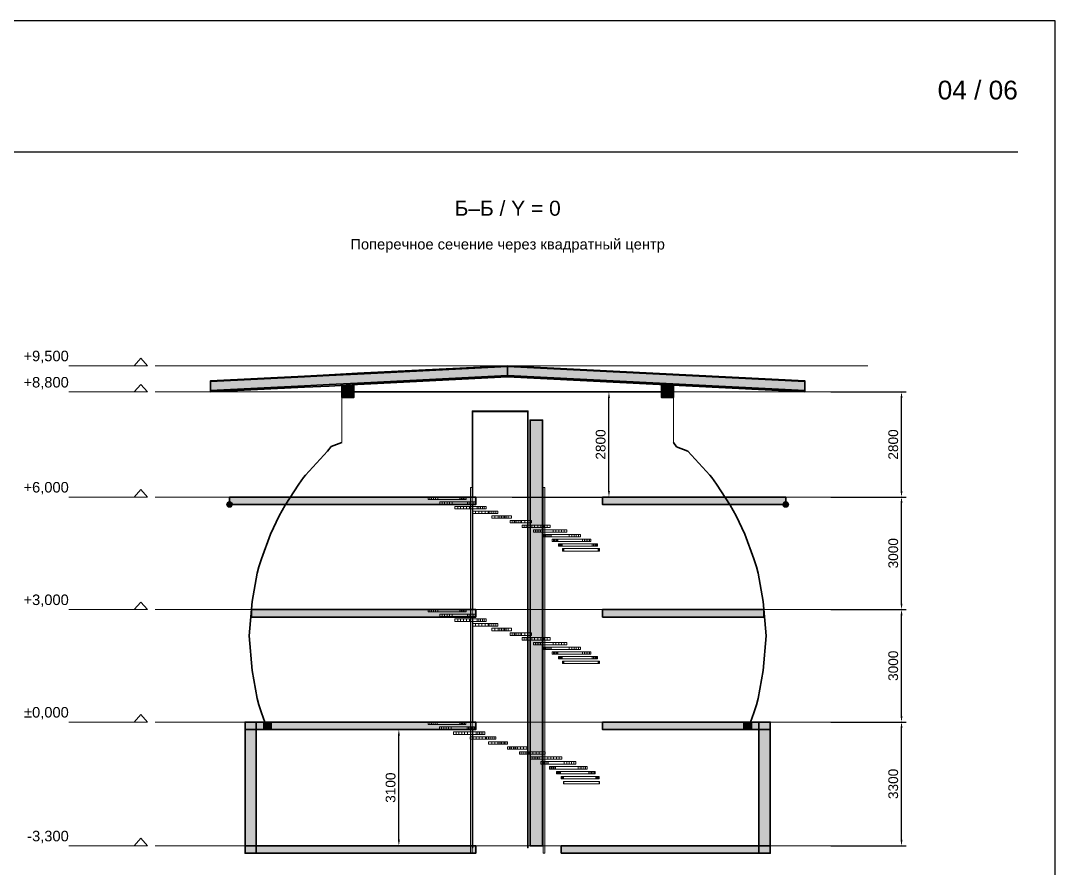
# Paper-space layout '04 Разрезы А–А и Б–Б' of a CAD drawing. Header units: millimetres. Extents: x 10 to 584, y 10 to 410.
# Drawn here: x 308.2 to 584, y 184 to 410 of the extents above; entities that cross this region are included whole.
import ezdxf
from ezdxf.enums import TextEntityAlignment as Align

# ---------------------------------------------------------------- set-up
doc = ezdxf.new("R2010")
doc.units = ezdxf.units.MM
for name, color, linetype, lineweight, true_color in [('P_BEYOND', 7, 'Continuous', 9, 0x9ea9a3), ('P_CUT', 7, 'Continuous', 35, 0x203e3b), ('P_DIM', 7, 'Continuous', 13, 0x203e3b), ('P_FILL', 7, 'Continuous', 0, 0xe8e9e2), ('P_FRAME', 7, 'Continuous', 25, 0x203e3b), ('P_GLASS', 7, 'Continuous', 13, 0x65969d), ('P_OUTLINE', 7, 'Continuous', 18, 0x203e3b), ('P_TEXT', 7, 'Continuous', 18, 0x203e3b)]:
    doc.layers.add(name, color=color, linetype=linetype, lineweight=lineweight, true_color=true_color)
doc.styles.add('DOME', font='Arial.ttf')
doc.dimstyles.new('DOME_DIM', dxfattribs={"dimtxt": 2.6, "dimasz": 1.6, "dimexe": 1.2, "dimexo": 1.2, "dimgap": 0.9, "dimtad": 1, "dimdec": 0, "dimtxsty": 'DOME', "dimcen": 2.5, "dimazin": 3, "dimtfac": 1, "dimtmove": 0, "dimatfit": 3, "dimarcsym": 0})

psp = doc.layouts.new('04 Разрезы А–А и Б–Б')

# ---------------------------------------------------------------- hatches: boundary and pattern name
at = {"layer": 'P_FILL', "true_color": 0xc6b590}
for points in [[(383.8387, 315.264), (390.4114, 315.596), (397.9609, 315.9774), (401.536, 316.158), (438, 318), (517.1818, 314), (517.1818, 313.9133), (517.1818, 313.8), (438, 317.8), (401.536, 315.958), (397.9609, 315.7774), (390.4114, 315.396), (383.8387, 315.064), (358.8182, 313.8), (358.8182, 313.8867), (358.8182, 314)], [(383.8387, 312.664), (390.4114, 312.996), (397.9609, 313.3774), (401.536, 313.558), (438, 315.4), (517.1818, 311.4), (517.1818, 311.2265), (517.1818, 311), (438, 315), (401.536, 313.158), (397.9609, 312.9774), (390.4114, 312.596), (383.8387, 312.264), (358.8182, 311), (358.8182, 311.1735), (358.8182, 311.4)]]:
    psp.add_hatch(color=253, dxfattribs=at).paths.add_polyline_path(points)
at = {"layer": 'P_FILL', "true_color": 0xefe6ca}
psp.add_hatch(color=254, dxfattribs=at).paths.add_polyline_path([(358.8182, 313.8), (383.8387, 315.064), (390.4114, 315.396), (397.9609, 315.7774), (401.536, 315.958), (438, 317.8), (517.1818, 313.8), (517.1818, 312.7593), (517.1818, 311.4), (438, 315.4), (401.536, 313.558), (397.9609, 313.3774), (390.4114, 312.996), (383.8387, 312.664), (358.8182, 311.4), (358.8182, 312.4407)])
at = {"layer": 'P_FILL', "true_color": 0xe4dfcf}
for points in [[(393.8133, 309.9146), (393.8133, 311), (393.8133, 311.8209), (393.8133, 312.7678), (395.282, 312.842), (396.9677, 312.9272), (396.9677, 312.0372), (396.9677, 311), (396.9677, 310.5615), (396.9677, 309.5), (394.6993, 309.5), (393.8133, 309.5)], [(479.0323, 311), (479.0323, 311.89), (479.0323, 312.9272), (480.3855, 312.8588), (482.1867, 312.7678), (482.1867, 311.9469), (482.1867, 311), (482.1867, 310.5854), (482.1867, 309.5), (479.94, 309.5), (479.0323, 309.5), (479.0323, 309.9385)]]:
    psp.add_hatch(color=254, dxfattribs=at).paths.add_polyline_path(points)
at = {"layer": 'P_FILL', "true_color": 0xb6a17c}
for points in [[(444, 190), (444, 232.5625), (444, 303.5), (446.0625, 303.5), (447.3, 303.5), (447.3, 260.9375), (447.3, 190), (446.0625, 190)], [(363.2369, 281.1664), (363.5039, 281.6062), (363.707, 281.6062), (364.2399, 281.6062), (364.3422, 281.4378), (364.6079, 281), (364.5055, 280.8313), (364.2399, 280.3938), (364.0361, 280.3938), (363.5039, 280.3938), (363.4027, 280.5605), (363.1359, 281)], [(511.7601, 280.3938), (511.6578, 280.5622), (511.3921, 281), (511.4945, 281.1687), (511.7601, 281.6062), (511.9639, 281.6062), (512.4961, 281.6062), (512.5973, 281.4395), (512.8641, 281), (512.7631, 280.8336), (512.4961, 280.3938), (512.293, 280.3938)]]:
    psp.add_hatch(color=33, dxfattribs=at).paths.add_polyline_path(points)
at = {"layer": 'P_FILL', "true_color": 0xd1d3c7}
for points in [[(363.8719, 281), (363.8719, 283), (380.0754, 283), (412.7, 283), (421.5, 283), (423.7, 283), (424.8, 283), (425.5, 283), (429.5, 283), (429.5, 282), (429.5, 281), (425.5, 281), (424.8, 281), (423.7, 281), (421.5, 281), (412.7, 281), (380.0754, 281)], [(495.9246, 283), (512.1281, 283), (512.1281, 281), (495.9246, 281), (463.3, 281), (463.3, 283)], [(412.7, 253), (421.5, 253), (423.7, 253), (424.8, 253), (425.5, 253), (429.5, 253), (429.5, 252), (429.5, 251), (425.5, 251), (424.8, 251), (423.7, 251), (421.5, 251), (412.7, 251), (369.6732, 251), (369.6732, 253)], [(463.3, 251), (463.3, 253), (506.3268, 253), (506.3268, 251)], [(421.5, 223), (423.7, 223), (424.8, 223), (425.5, 223), (429.5, 223), (429.5, 222), (429.5, 221), (425.5, 221), (424.8, 221), (423.7, 221), (421.5, 221), (412.7, 221), (368, 221), (368, 223), (412.7, 223)], [(508, 221), (463.3, 221), (463.3, 223), (508, 223)], [(421.5, 190), (423.7, 190), (424.8, 190), (425.5, 190), (429.5, 190), (429.5, 189), (429.5, 188), (425.5, 188), (424.8, 188), (423.7, 188), (421.5, 188), (412.7, 188), (368, 188), (368, 190), (412.7, 190)], [(452.3, 188), (452.3, 190), (508, 190), (508, 188)]]:
    psp.add_hatch(color=254, dxfattribs=at).paths.add_polyline_path(points)
at = {"layer": 'P_FILL', "true_color": 0xd5d7ce}
for points in [[(368, 223), (369.5, 223), (371, 223), (371, 205.5), (371, 188), (369.5, 188), (368, 188), (368, 205.5)], [(375, 223), (375, 221), (373, 221), (373, 223)], [(503, 223), (503, 221), (501, 221), (501, 223)], [(505, 223), (506.5, 223), (508, 223), (508, 205.5), (508, 188), (506.5, 188), (505, 188), (505, 205.5)]]:
    psp.add_hatch(color=254, dxfattribs=at).paths.add_polyline_path(points)

# ---------------------------------------------------------------- linework, layer by layer
at = {"layer": 'P_BEYOND'}
for p, q in [((344, 318), (534, 318)), ((344, 311), (534, 311)), ((344, 283), (534, 283)), ((344, 253), (534, 253)), ((344, 223), (534, 223)), ((344, 190), (534, 190))]:
    psp.add_line(p, q, dxfattribs=at)
for points in [[(428.0575, 188), (428.0575, 285.5), (428.3, 285.5), (428.5425, 285.5), (428.5425, 188), (428.3, 188), (428.0575, 188)], [(447.4575, 188), (447.4575, 285.5), (447.7, 285.5), (447.9425, 285.5), (447.9425, 188), (447.7, 188), (447.4575, 188)], [(425.0096, 283), (425.2909, 283), (425.2909, 282.35), (425.0096, 282.35), (417.2417, 282.35), (416.7824, 282.35), (416.7824, 283), (417.2417, 283), (425.0096, 283)], [(425.2909, 283), (425.5889, 283), (425.5889, 282.35), (425.2909, 282.35), (417.7285, 282.35), (417.2417, 282.35), (417.2417, 283), (417.7285, 283), (425.2909, 283)], [(425.5889, 283), (425.9033, 283), (425.9033, 282.35), (425.5889, 282.35), (418.2421, 282.35), (417.7285, 282.35), (417.7285, 283), (418.2421, 283), (425.5889, 283)], [(425.9033, 283), (426.2338, 283), (426.2338, 282.35), (425.9033, 282.35), (418.7818, 282.35), (418.2421, 282.35), (418.2421, 283), (418.7818, 283), (425.9033, 283)], [(426.2338, 283), (426.5798, 283), (426.5798, 282.35), (426.2338, 282.35), (419.3469, 282.35), (418.7818, 282.35), (418.7818, 283), (419.3469, 283), (426.2338, 283)], [(426.5798, 283), (426.9408, 283), (426.9408, 282.35), (426.5798, 282.35), (419.9367, 282.35), (419.3469, 282.35), (419.3469, 283), (419.9367, 283), (426.5798, 283)], [(426.9408, 281.75), (427.3165, 281.75), (427.3165, 281.1), (426.9408, 281.1), (420.5504, 281.1), (419.9367, 281.1), (419.9367, 281.75), (420.5504, 281.75), (426.9408, 281.75)], [(427.3165, 281.75), (427.7064, 281.75), (427.7064, 281.1), (427.3165, 281.1), (421.1871, 281.1), (420.5504, 281.1), (420.5504, 281.75), (421.1871, 281.75), (427.3165, 281.75)], [(427.7064, 281.75), (428.1098, 281.75), (428.1098, 281.1), (427.7064, 281.1), (421.846, 281.1), (421.1871, 281.1), (421.1871, 281.75), (421.846, 281.75), (427.7064, 281.75)], [(428.1098, 281.75), (428.5263, 281.75), (428.5263, 281.1), (428.1098, 281.1), (422.5263, 281.1), (421.846, 281.1), (421.846, 281.75), (422.5263, 281.75), (428.1098, 281.75)], [(428.5263, 281.75), (428.9554, 281.75), (428.9554, 281.1), (428.5263, 281.1), (423.2271, 281.1), (422.5263, 281.1), (422.5263, 281.75), (423.2271, 281.75), (428.5263, 281.75)], [(428.9554, 281.75), (429.3964, 281.75), (429.3964, 281.1), (428.9554, 281.1), (423.9474, 281.1), (423.2271, 281.1), (423.2271, 281.75), (423.9474, 281.75), (428.9554, 281.75)], [(429.3964, 280.5), (429.8487, 280.5), (429.8487, 279.85), (429.3964, 279.85), (424.6862, 279.85), (423.9474, 279.85), (423.9474, 280.5), (424.6862, 280.5), (429.3964, 280.5)], [(429.8487, 280.5), (430.3119, 280.5), (430.3119, 279.85), (429.8487, 279.85), (425.4427, 279.85), (424.6862, 279.85), (424.6862, 280.5), (425.4427, 280.5), (429.8487, 280.5)], [(430.3119, 280.5), (430.7852, 280.5), (430.7852, 279.85), (430.3119, 279.85), (426.2158, 279.85), (425.4427, 279.85), (425.4427, 280.5), (426.2158, 280.5), (430.3119, 280.5)], [(430.7852, 280.5), (431.268, 280.5), (431.268, 279.85), (430.7852, 279.85), (427.0044, 279.85), (426.2158, 279.85), (426.2158, 280.5), (427.0044, 280.5), (430.7852, 280.5)], [(431.268, 280.5), (431.7598, 280.5), (431.7598, 279.85), (431.268, 279.85), (427.8076, 279.85), (427.0044, 279.85), (427.0044, 280.5), (427.8076, 280.5), (431.268, 280.5)], [(431.7598, 280.5), (432.2597, 280.5), (432.2597, 279.85), (431.7598, 279.85), (428.6243, 279.85), (427.8076, 279.85), (427.8076, 280.5), (428.6243, 280.5), (431.7598, 280.5)], [(432.2597, 279.25), (432.7673, 279.25), (432.7673, 278.6), (432.2597, 278.6), (429.4533, 278.6), (428.6243, 278.6), (428.6243, 279.25), (429.4533, 279.25), (432.2597, 279.25)], [(432.7673, 279.25), (433.2818, 279.25), (433.2818, 278.6), (432.7673, 278.6), (430.2937, 278.6), (429.4533, 278.6), (429.4533, 279.25), (430.2937, 279.25), (432.7673, 279.25)], [(433.2818, 279.25), (433.8026, 279.25), (433.8026, 278.6), (433.2818, 278.6), (431.1442, 278.6), (430.2937, 278.6), (430.2937, 279.25), (431.1442, 279.25), (433.2818, 279.25)], [(433.8026, 279.25), (434.3288, 279.25), (434.3288, 278.6), (433.8026, 278.6), (432.0038, 278.6), (431.1442, 278.6), (431.1442, 279.25), (432.0038, 279.25), (433.8026, 279.25)], [(434.3288, 279.25), (434.86, 279.25), (434.86, 278.6), (434.3288, 278.6), (432.8713, 278.6), (432.0038, 278.6), (432.0038, 279.25), (432.8713, 279.25), (434.3288, 279.25)], [(434.86, 279.25), (435.3953, 279.25), (435.3953, 278.6), (434.86, 278.6), (433.7456, 278.6), (432.8713, 278.6), (432.8713, 279.25), (433.7456, 279.25), (434.86, 279.25)], [(435.3953, 278), (435.934, 278), (435.934, 277.35), (435.3953, 277.35), (434.6255, 277.35), (433.7456, 277.35), (433.7456, 278), (434.6255, 278), (435.3953, 278)], [(435.934, 278), (436.4755, 278), (436.4755, 277.35), (435.934, 277.35), (435.5099, 277.35), (434.6255, 277.35), (434.6255, 278), (435.5099, 278), (435.934, 278)], [(436.4755, 278), (437.019, 278), (437.019, 277.35), (436.4755, 277.35), (436.3976, 277.35), (435.5099, 277.35), (435.5099, 278), (436.3976, 278), (436.4755, 278)], [(436.3976, 278), (437.019, 278), (437.2874, 278), (437.5637, 278), (437.5637, 277.35), (437.2874, 277.35), (437.019, 277.35), (436.3976, 277.35), (436.3976, 278)], [(437.2874, 278), (437.5637, 278), (438.1091, 278), (438.1782, 278), (438.1782, 277.35), (438.1091, 277.35), (437.5637, 277.35), (437.2874, 277.35), (437.2874, 278)], [(438.6543, 278), (439.0687, 278), (439.0687, 277.35), (438.6543, 277.35), (438.1782, 277.35), (438.1091, 277.35), (438.1091, 278), (438.1782, 278), (438.6543, 278)], [(439.1986, 276.75), (439.9578, 276.75), (439.9578, 276.1), (439.1986, 276.1), (439.0687, 276.1), (438.6543, 276.1), (438.6543, 276.75), (439.0687, 276.75), (439.1986, 276.75)], [(439.1986, 276.75), (439.7414, 276.75), (439.9578, 276.75), (440.8443, 276.75), (440.8443, 276.1), (439.9578, 276.1), (439.7414, 276.1), (439.1986, 276.1), (439.1986, 276.75)], [(439.7414, 276.75), (440.2819, 276.75), (440.8443, 276.75), (441.727, 276.75), (441.727, 276.1), (440.8443, 276.1), (440.2819, 276.1), (439.7414, 276.1), (439.7414, 276.75)], [(440.2819, 276.75), (440.8193, 276.75), (441.727, 276.75), (442.6048, 276.75), (442.6048, 276.1), (441.727, 276.1), (440.8193, 276.1), (440.2819, 276.1), (440.2819, 276.75)], [(440.8193, 276.75), (441.353, 276.75), (442.6048, 276.75), (443.4766, 276.75), (443.4766, 276.1), (442.6048, 276.1), (441.353, 276.1), (440.8193, 276.1), (440.8193, 276.75)], [(441.353, 276.75), (441.8823, 276.75), (443.4766, 276.75), (444.3411, 276.75), (444.3411, 276.1), (443.4766, 276.1), (441.8823, 276.1), (441.353, 276.1), (441.353, 276.75)], [(441.8823, 275.5), (442.4064, 275.5), (444.3411, 275.5), (445.1972, 275.5), (445.1972, 274.85), (444.3411, 274.85), (442.4064, 274.85), (441.8823, 274.85), (441.8823, 275.5)], [(442.4064, 275.5), (442.9248, 275.5), (445.1972, 275.5), (446.0438, 275.5), (446.0438, 274.85), (445.1972, 274.85), (442.9248, 274.85), (442.4064, 274.85), (442.4064, 275.5)], [(442.9248, 275.5), (443.4366, 275.5), (446.0438, 275.5), (446.8797, 275.5), (446.8797, 274.85), (446.0438, 274.85), (443.4366, 274.85), (442.9248, 274.85), (442.9248, 275.5)], [(443.4366, 275.5), (443.9412, 275.5), (446.8797, 275.5), (447.704, 275.5), (447.704, 274.85), (446.8797, 274.85), (443.9412, 274.85), (443.4366, 274.85), (443.4366, 275.5)], [(443.9412, 275.5), (444.438, 275.5), (447.704, 275.5), (448.5153, 275.5), (448.5153, 274.85), (447.704, 274.85), (444.438, 274.85), (443.9412, 274.85), (443.9412, 275.5)], [(444.438, 275.5), (444.9262, 275.5), (448.5153, 275.5), (449.3128, 275.5), (449.3128, 274.85), (448.5153, 274.85), (444.9262, 274.85), (444.438, 274.85), (444.438, 275.5)], [(444.9262, 274.25), (445.4053, 274.25), (449.3128, 274.25), (450.0954, 274.25), (450.0954, 273.6), (449.3128, 273.6), (445.4053, 273.6), (444.9262, 273.6), (444.9262, 274.25)], [(445.4053, 274.25), (445.8746, 274.25), (450.0954, 274.25), (450.8619, 274.25), (450.8619, 273.6), (450.0954, 273.6), (445.8746, 273.6), (445.4053, 273.6), (445.4053, 274.25)], [(445.8746, 274.25), (446.3336, 274.25), (450.8619, 274.25), (451.6115, 274.25), (451.6115, 273.6), (450.8619, 273.6), (446.3336, 273.6), (445.8746, 273.6), (445.8746, 274.25)], [(446.3336, 274.25), (446.7814, 274.25), (451.6115, 274.25), (452.343, 274.25), (452.343, 273.6), (451.6115, 273.6), (446.7814, 273.6), (446.3336, 273.6), (446.3336, 274.25)], [(446.7814, 274.25), (447.2177, 274.25), (452.343, 274.25), (453.0556, 274.25), (453.0556, 273.6), (452.343, 273.6), (447.2177, 273.6), (446.7814, 273.6), (446.7814, 274.25)], [(447.2177, 274.25), (447.6418, 274.25), (453.0556, 274.25), (453.7483, 274.25), (453.7483, 273.6), (453.0556, 273.6), (447.6418, 273.6), (447.2177, 273.6), (447.2177, 274.25)], [(447.6418, 273), (448.0532, 273), (453.7483, 273), (454.4202, 273), (454.4202, 272.35), (453.7483, 272.35), (448.0532, 272.35), (447.6418, 272.35), (447.6418, 273)], [(448.0532, 273), (448.4512, 273), (454.4202, 273), (455.0703, 273), (455.0703, 272.35), (454.4202, 272.35), (448.4512, 272.35), (448.0532, 272.35), (448.0532, 273)], [(448.4512, 273), (448.8355, 273), (455.0703, 273), (455.6979, 273), (455.6979, 272.35), (455.0703, 272.35), (448.8355, 272.35), (448.4512, 272.35), (448.4512, 273)], [(448.8355, 273), (449.2054, 273), (455.6979, 273), (456.3021, 273), (456.3021, 272.35), (455.6979, 272.35), (449.2054, 272.35), (448.8355, 272.35), (448.8355, 273)], [(449.2054, 273), (449.5605, 273), (456.3021, 273), (456.8821, 273), (456.8821, 272.35), (456.3021, 272.35), (449.5605, 272.35), (449.2054, 272.35), (449.2054, 273)], [(449.5605, 273), (449.9003, 273), (456.8821, 273), (457.4372, 273), (457.4372, 272.35), (456.8821, 272.35), (449.9003, 272.35), (449.5605, 272.35), (449.5605, 273)], [(449.9003, 271.75), (450.2244, 271.75), (457.4372, 271.75), (457.9665, 271.75), (457.9665, 271.1), (457.4372, 271.1), (450.2244, 271.1), (449.9003, 271.1), (449.9003, 271.75)], [(450.2244, 271.75), (450.5323, 271.75), (457.9665, 271.75), (458.4695, 271.75), (458.4695, 271.1), (457.9665, 271.1), (450.5323, 271.1), (450.2244, 271.1), (450.2244, 271.75)], [(450.5323, 271.75), (450.8237, 271.75), (458.4695, 271.75), (458.9453, 271.75), (458.9453, 271.1), (458.4695, 271.1), (450.8237, 271.1), (450.5323, 271.1), (450.5323, 271.75)], [(450.8237, 271.75), (451.0981, 271.75), (458.9453, 271.75), (459.3935, 271.75), (459.3935, 271.1), (458.9453, 271.1), (451.0981, 271.1), (450.8237, 271.1), (450.8237, 271.75)], [(451.0981, 271.75), (451.3552, 271.75), (459.3935, 271.75), (459.8135, 271.75), (459.8135, 271.1), (459.3935, 271.1), (451.3552, 271.1), (451.0981, 271.1), (451.0981, 271.75)], [(451.3552, 271.75), (451.5946, 271.75), (459.8135, 271.75), (460.2045, 271.75), (460.2045, 271.1), (459.8135, 271.1), (451.5946, 271.1), (451.3552, 271.1), (451.3552, 271.75)], [(451.5946, 270.5), (451.8161, 270.5), (460.2045, 270.5), (460.5663, 270.5), (460.5663, 269.85), (460.2045, 269.85), (451.8161, 269.85), (451.5946, 269.85), (451.5946, 270.5)], [(451.8161, 270.5), (452.0193, 270.5), (460.5663, 270.5), (460.8982, 270.5), (460.8982, 269.85), (460.5663, 269.85), (452.0193, 269.85), (451.8161, 269.85), (451.8161, 270.5)], [(452.0193, 270.5), (452.204, 270.5), (460.8982, 270.5), (461.1998, 270.5), (461.1998, 269.85), (460.8982, 269.85), (452.204, 269.85), (452.0193, 269.85), (452.0193, 270.5)], [(452.204, 270.5), (452.3698, 270.5), (461.1998, 270.5), (461.4707, 270.5), (461.4707, 269.85), (461.1998, 269.85), (452.3698, 269.85), (452.204, 269.85), (452.204, 270.5)], [(452.3698, 270.5), (452.5167, 270.5), (461.4707, 270.5), (461.7107, 270.5), (461.7107, 269.85), (461.4707, 269.85), (452.5167, 269.85), (452.3698, 269.85), (452.3698, 270.5)], [(452.5167, 270.5), (452.6444, 270.5), (461.7107, 270.5), (461.9193, 270.5), (461.9193, 269.85), (461.7107, 269.85), (452.6444, 269.85), (452.5167, 269.85), (452.5167, 270.5)], [(452.6444, 269.25), (452.7528, 269.25), (461.9193, 269.25), (462.0962, 269.25), (462.0962, 268.6), (461.9193, 268.6), (452.7528, 268.6), (452.6444, 268.6), (452.6444, 269.25)], [(452.7528, 269.25), (452.8416, 269.25), (462.0962, 269.25), (462.2413, 269.25), (462.2413, 268.6), (462.0962, 268.6), (452.8416, 268.6), (452.7528, 268.6), (452.7528, 269.25)], [(452.8416, 269.25), (452.9108, 269.25), (462.2413, 269.25), (462.3544, 269.25), (462.3544, 268.6), (462.2413, 268.6), (452.9108, 268.6), (452.8416, 268.6), (452.8416, 269.25)], [(452.9108, 269.25), (452.9604, 269.25), (462.3544, 269.25), (462.4352, 269.25), (462.4352, 268.6), (462.3544, 268.6), (452.9604, 268.6), (452.9108, 268.6), (452.9108, 269.25)], [(452.9604, 269.25), (452.9901, 269.25), (462.4352, 269.25), (462.4838, 269.25), (462.4838, 268.6), (462.4352, 268.6), (452.9901, 268.6), (452.9604, 268.6), (452.9604, 269.25)], [(452.9901, 269.25), (453, 269.25), (462.4838, 269.25), (462.5, 269.25), (462.5, 268.6), (462.4838, 268.6), (453, 268.6), (452.9901, 268.6), (452.9901, 269.25)], [(425.0096, 253), (425.2909, 253), (425.2909, 252.35), (425.0096, 252.35), (417.2417, 252.35), (416.7824, 252.35), (416.7824, 253), (417.2417, 253), (425.0096, 253)], [(425.2909, 253), (425.5889, 253), (425.5889, 252.35), (425.2909, 252.35), (417.7285, 252.35), (417.2417, 252.35), (417.2417, 253), (417.7285, 253), (425.2909, 253)], [(425.5889, 253), (425.9033, 253), (425.9033, 252.35), (425.5889, 252.35), (418.2421, 252.35), (417.7285, 252.35), (417.7285, 253), (418.2421, 253), (425.5889, 253)], [(425.9033, 253), (426.2338, 253), (426.2338, 252.35), (425.9033, 252.35), (418.7818, 252.35), (418.2421, 252.35), (418.2421, 253), (418.7818, 253), (425.9033, 253)], [(426.2338, 253), (426.5798, 253), (426.5798, 252.35), (426.2338, 252.35), (419.3469, 252.35), (418.7818, 252.35), (418.7818, 253), (419.3469, 253), (426.2338, 253)], [(426.5798, 253), (426.9408, 253), (426.9408, 252.35), (426.5798, 252.35), (419.9367, 252.35), (419.3469, 252.35), (419.3469, 253), (419.9367, 253), (426.5798, 253)], [(426.9408, 251.75), (427.3165, 251.75), (427.3165, 251.1), (426.9408, 251.1), (420.5504, 251.1), (419.9367, 251.1), (419.9367, 251.75), (420.5504, 251.75), (426.9408, 251.75)], [(427.3165, 251.75), (427.7064, 251.75), (427.7064, 251.1), (427.3165, 251.1), (421.1871, 251.1), (420.5504, 251.1), (420.5504, 251.75), (421.1871, 251.75), (427.3165, 251.75)], [(427.7064, 251.75), (428.1098, 251.75), (428.1098, 251.1), (427.7064, 251.1), (421.846, 251.1), (421.1871, 251.1), (421.1871, 251.75), (421.846, 251.75), (427.7064, 251.75)], [(428.1098, 251.75), (428.5263, 251.75), (428.5263, 251.1), (428.1098, 251.1), (422.5263, 251.1), (421.846, 251.1), (421.846, 251.75), (422.5263, 251.75), (428.1098, 251.75)], [(428.5263, 251.75), (428.9554, 251.75), (428.9554, 251.1), (428.5263, 251.1), (423.2271, 251.1), (422.5263, 251.1), (422.5263, 251.75), (423.2271, 251.75), (428.5263, 251.75)], [(428.9554, 251.75), (429.3964, 251.75), (429.3964, 251.1), (428.9554, 251.1), (423.9474, 251.1), (423.2271, 251.1), (423.2271, 251.75), (423.9474, 251.75), (428.9554, 251.75)], [(429.3964, 250.5), (429.8487, 250.5), (429.8487, 249.85), (429.3964, 249.85), (424.6862, 249.85), (423.9474, 249.85), (423.9474, 250.5), (424.6862, 250.5), (429.3964, 250.5)], [(429.8487, 250.5), (430.3119, 250.5), (430.3119, 249.85), (429.8487, 249.85), (425.4427, 249.85), (424.6862, 249.85), (424.6862, 250.5), (425.4427, 250.5), (429.8487, 250.5)], [(430.3119, 250.5), (430.7852, 250.5), (430.7852, 249.85), (430.3119, 249.85), (426.2158, 249.85), (425.4427, 249.85), (425.4427, 250.5), (426.2158, 250.5), (430.3119, 250.5)], [(430.7852, 250.5), (431.268, 250.5), (431.268, 249.85), (430.7852, 249.85), (427.0044, 249.85), (426.2158, 249.85), (426.2158, 250.5), (427.0044, 250.5), (430.7852, 250.5)], [(431.268, 250.5), (431.7598, 250.5), (431.7598, 249.85), (431.268, 249.85), (427.8076, 249.85), (427.0044, 249.85), (427.0044, 250.5), (427.8076, 250.5), (431.268, 250.5)], [(431.7598, 250.5), (432.2597, 250.5), (432.2597, 249.85), (431.7598, 249.85), (428.6243, 249.85), (427.8076, 249.85), (427.8076, 250.5), (428.6243, 250.5), (431.7598, 250.5)], [(432.2597, 249.25), (432.7673, 249.25), (432.7673, 248.6), (432.2597, 248.6), (429.4533, 248.6), (428.6243, 248.6), (428.6243, 249.25), (429.4533, 249.25), (432.2597, 249.25)], [(432.7673, 249.25), (433.2818, 249.25), (433.2818, 248.6), (432.7673, 248.6), (430.2937, 248.6), (429.4533, 248.6), (429.4533, 249.25), (430.2937, 249.25), (432.7673, 249.25)], [(433.2818, 249.25), (433.8026, 249.25), (433.8026, 248.6), (433.2818, 248.6), (431.1442, 248.6), (430.2937, 248.6), (430.2937, 249.25), (431.1442, 249.25), (433.2818, 249.25)], [(433.8026, 249.25), (434.3288, 249.25), (434.3288, 248.6), (433.8026, 248.6), (432.0038, 248.6), (431.1442, 248.6), (431.1442, 249.25), (432.0038, 249.25), (433.8026, 249.25)], [(434.3288, 249.25), (434.86, 249.25), (434.86, 248.6), (434.3288, 248.6), (432.8713, 248.6), (432.0038, 248.6), (432.0038, 249.25), (432.8713, 249.25), (434.3288, 249.25)], [(434.86, 249.25), (435.3953, 249.25), (435.3953, 248.6), (434.86, 248.6), (433.7456, 248.6), (432.8713, 248.6), (432.8713, 249.25), (433.7456, 249.25), (434.86, 249.25)], [(435.3953, 248), (435.934, 248), (435.934, 247.35), (435.3953, 247.35), (434.6255, 247.35), (433.7456, 247.35), (433.7456, 248), (434.6255, 248), (435.3953, 248)], [(435.934, 248), (436.4755, 248), (436.4755, 247.35), (435.934, 247.35), (435.5099, 247.35), (434.6255, 247.35), (434.6255, 248), (435.5099, 248), (435.934, 248)], [(436.4755, 248), (437.019, 248), (437.019, 247.35), (436.4755, 247.35), (436.3976, 247.35), (435.5099, 247.35), (435.5099, 248), (436.3976, 248), (436.4755, 248)], [(436.3976, 248), (437.019, 248), (437.2874, 248), (437.5637, 248), (437.5637, 247.35), (437.2874, 247.35), (437.019, 247.35), (436.3976, 247.35), (436.3976, 248)], [(437.2874, 248), (437.5637, 248), (438.1091, 248), (438.1782, 248), (438.1782, 247.35), (438.1091, 247.35), (437.5637, 247.35), (437.2874, 247.35), (437.2874, 248)], [(438.6543, 248), (439.0687, 248), (439.0687, 247.35), (438.6543, 247.35), (438.1782, 247.35), (438.1091, 247.35), (438.1091, 248), (438.1782, 248), (438.6543, 248)], [(439.1986, 246.75), (439.9578, 246.75), (439.9578, 246.1), (439.1986, 246.1), (439.0687, 246.1), (438.6543, 246.1), (438.6543, 246.75), (439.0687, 246.75), (439.1986, 246.75)], [(439.1986, 246.75), (439.7414, 246.75), (439.9578, 246.75), (440.8443, 246.75), (440.8443, 246.1), (439.9578, 246.1), (439.7414, 246.1), (439.1986, 246.1), (439.1986, 246.75)], [(439.7414, 246.75), (440.2819, 246.75), (440.8443, 246.75), (441.727, 246.75), (441.727, 246.1), (440.8443, 246.1), (440.2819, 246.1), (439.7414, 246.1), (439.7414, 246.75)], [(440.2819, 246.75), (440.8193, 246.75), (441.727, 246.75), (442.6048, 246.75), (442.6048, 246.1), (441.727, 246.1), (440.8193, 246.1), (440.2819, 246.1), (440.2819, 246.75)], [(440.8193, 246.75), (441.353, 246.75), (442.6048, 246.75), (443.4766, 246.75), (443.4766, 246.1), (442.6048, 246.1), (441.353, 246.1), (440.8193, 246.1), (440.8193, 246.75)], [(441.353, 246.75), (441.8823, 246.75), (443.4766, 246.75), (444.3411, 246.75), (444.3411, 246.1), (443.4766, 246.1), (441.8823, 246.1), (441.353, 246.1), (441.353, 246.75)], [(441.8823, 245.5), (442.4064, 245.5), (444.3411, 245.5), (445.1972, 245.5), (445.1972, 244.85), (444.3411, 244.85), (442.4064, 244.85), (441.8823, 244.85), (441.8823, 245.5)], [(442.4064, 245.5), (442.9248, 245.5), (445.1972, 245.5), (446.0438, 245.5), (446.0438, 244.85), (445.1972, 244.85), (442.9248, 244.85), (442.4064, 244.85), (442.4064, 245.5)], [(442.9248, 245.5), (443.4366, 245.5), (446.0438, 245.5), (446.8797, 245.5), (446.8797, 244.85), (446.0438, 244.85), (443.4366, 244.85), (442.9248, 244.85), (442.9248, 245.5)], [(443.4366, 245.5), (443.9412, 245.5), (446.8797, 245.5), (447.704, 245.5), (447.704, 244.85), (446.8797, 244.85), (443.9412, 244.85), (443.4366, 244.85), (443.4366, 245.5)], [(443.9412, 245.5), (444.438, 245.5), (447.704, 245.5), (448.5153, 245.5), (448.5153, 244.85), (447.704, 244.85), (444.438, 244.85), (443.9412, 244.85), (443.9412, 245.5)], [(444.438, 245.5), (444.9262, 245.5), (448.5153, 245.5), (449.3128, 245.5), (449.3128, 244.85), (448.5153, 244.85), (444.9262, 244.85), (444.438, 244.85), (444.438, 245.5)], [(444.9262, 244.25), (445.4053, 244.25), (449.3128, 244.25), (450.0954, 244.25), (450.0954, 243.6), (449.3128, 243.6), (445.4053, 243.6), (444.9262, 243.6), (444.9262, 244.25)], [(445.4053, 244.25), (445.8746, 244.25), (450.0954, 244.25), (450.8619, 244.25), (450.8619, 243.6), (450.0954, 243.6), (445.8746, 243.6), (445.4053, 243.6), (445.4053, 244.25)], [(445.8746, 244.25), (446.3336, 244.25), (450.8619, 244.25), (451.6115, 244.25), (451.6115, 243.6), (450.8619, 243.6), (446.3336, 243.6), (445.8746, 243.6), (445.8746, 244.25)], [(446.3336, 244.25), (446.7814, 244.25), (451.6115, 244.25), (452.343, 244.25), (452.343, 243.6), (451.6115, 243.6), (446.7814, 243.6), (446.3336, 243.6), (446.3336, 244.25)], [(446.7814, 244.25), (447.2177, 244.25), (452.343, 244.25), (453.0556, 244.25), (453.0556, 243.6), (452.343, 243.6), (447.2177, 243.6), (446.7814, 243.6), (446.7814, 244.25)], [(447.2177, 244.25), (447.6418, 244.25), (453.0556, 244.25), (453.7483, 244.25), (453.7483, 243.6), (453.0556, 243.6), (447.6418, 243.6), (447.2177, 243.6), (447.2177, 244.25)], [(447.6418, 243), (448.0532, 243), (453.7483, 243), (454.4202, 243), (454.4202, 242.35), (453.7483, 242.35), (448.0532, 242.35), (447.6418, 242.35), (447.6418, 243)], [(448.0532, 243), (448.4512, 243), (454.4202, 243), (455.0703, 243), (455.0703, 242.35), (454.4202, 242.35), (448.4512, 242.35), (448.0532, 242.35), (448.0532, 243)], [(448.4512, 243), (448.8355, 243), (455.0703, 243), (455.6979, 243), (455.6979, 242.35), (455.0703, 242.35), (448.8355, 242.35), (448.4512, 242.35), (448.4512, 243)], [(448.8355, 243), (449.2054, 243), (455.6979, 243), (456.3021, 243), (456.3021, 242.35), (455.6979, 242.35), (449.2054, 242.35), (448.8355, 242.35), (448.8355, 243)], [(449.2054, 243), (449.5605, 243), (456.3021, 243), (456.8821, 243), (456.8821, 242.35), (456.3021, 242.35), (449.5605, 242.35), (449.2054, 242.35), (449.2054, 243)], [(449.5605, 243), (449.9003, 243), (456.8821, 243), (457.4372, 243), (457.4372, 242.35), (456.8821, 242.35), (449.9003, 242.35), (449.5605, 242.35), (449.5605, 243)], [(449.9003, 241.75), (450.2244, 241.75), (457.4372, 241.75), (457.9665, 241.75), (457.9665, 241.1), (457.4372, 241.1), (450.2244, 241.1), (449.9003, 241.1), (449.9003, 241.75)], [(450.2244, 241.75), (450.5323, 241.75), (457.9665, 241.75), (458.4695, 241.75), (458.4695, 241.1), (457.9665, 241.1), (450.5323, 241.1), (450.2244, 241.1), (450.2244, 241.75)], [(450.5323, 241.75), (450.8237, 241.75), (458.4695, 241.75), (458.9453, 241.75), (458.9453, 241.1), (458.4695, 241.1), (450.8237, 241.1), (450.5323, 241.1), (450.5323, 241.75)], [(450.8237, 241.75), (451.0981, 241.75), (458.9453, 241.75), (459.3935, 241.75), (459.3935, 241.1), (458.9453, 241.1), (451.0981, 241.1), (450.8237, 241.1), (450.8237, 241.75)], [(451.0981, 241.75), (451.3552, 241.75), (459.3935, 241.75), (459.8135, 241.75), (459.8135, 241.1), (459.3935, 241.1), (451.3552, 241.1), (451.0981, 241.1), (451.0981, 241.75)], [(451.3552, 241.75), (451.5946, 241.75), (459.8135, 241.75), (460.2045, 241.75), (460.2045, 241.1), (459.8135, 241.1), (451.5946, 241.1), (451.3552, 241.1), (451.3552, 241.75)], [(451.5946, 240.5), (451.8161, 240.5), (460.2045, 240.5), (460.5663, 240.5), (460.5663, 239.85), (460.2045, 239.85), (451.8161, 239.85), (451.5946, 239.85), (451.5946, 240.5)], [(451.8161, 240.5), (452.0193, 240.5), (460.5663, 240.5), (460.8982, 240.5), (460.8982, 239.85), (460.5663, 239.85), (452.0193, 239.85), (451.8161, 239.85), (451.8161, 240.5)], [(452.0193, 240.5), (452.204, 240.5), (460.8982, 240.5), (461.1998, 240.5), (461.1998, 239.85), (460.8982, 239.85), (452.204, 239.85), (452.0193, 239.85), (452.0193, 240.5)], [(452.204, 240.5), (452.3698, 240.5), (461.1998, 240.5), (461.4707, 240.5), (461.4707, 239.85), (461.1998, 239.85), (452.3698, 239.85), (452.204, 239.85), (452.204, 240.5)], [(452.3698, 240.5), (452.5167, 240.5), (461.4707, 240.5), (461.7107, 240.5), (461.7107, 239.85), (461.4707, 239.85), (452.5167, 239.85), (452.3698, 239.85), (452.3698, 240.5)], [(452.5167, 240.5), (452.6444, 240.5), (461.7107, 240.5), (461.9193, 240.5), (461.9193, 239.85), (461.7107, 239.85), (452.6444, 239.85), (452.5167, 239.85), (452.5167, 240.5)], [(452.6444, 239.25), (452.7528, 239.25), (461.9193, 239.25), (462.0962, 239.25), (462.0962, 238.6), (461.9193, 238.6), (452.7528, 238.6), (452.6444, 238.6), (452.6444, 239.25)], [(452.7528, 239.25), (452.8416, 239.25), (462.0962, 239.25), (462.2413, 239.25), (462.2413, 238.6), (462.0962, 238.6), (452.8416, 238.6), (452.7528, 238.6), (452.7528, 239.25)], [(452.8416, 239.25), (452.9108, 239.25), (462.2413, 239.25), (462.3544, 239.25), (462.3544, 238.6), (462.2413, 238.6), (452.9108, 238.6), (452.8416, 238.6), (452.8416, 239.25)], [(452.9108, 239.25), (452.9604, 239.25), (462.3544, 239.25), (462.4352, 239.25), (462.4352, 238.6), (462.3544, 238.6), (452.9604, 238.6), (452.9108, 238.6), (452.9108, 239.25)], [(452.9604, 239.25), (452.9901, 239.25), (462.4352, 239.25), (462.4838, 239.25), (462.4838, 238.6), (462.4352, 238.6), (452.9901, 238.6), (452.9604, 238.6), (452.9604, 239.25)], [(452.9901, 239.25), (453, 239.25), (462.4838, 239.25), (462.5, 239.25), (462.5, 238.6), (462.4838, 238.6), (453, 238.6), (452.9901, 238.6), (452.9901, 239.25)], [(425.0096, 223), (425.2793, 223), (425.2793, 222.35), (425.0096, 222.35), (417.2228, 222.35), (416.7824, 222.35), (416.7824, 223), (417.2228, 223), (425.0096, 223)], [(425.2793, 223), (425.5644, 223), (425.5644, 222.35), (425.2793, 222.35), (417.6886, 222.35), (417.2228, 222.35), (417.2228, 223), (417.6886, 223), (425.2793, 223)], [(425.5644, 223), (425.8647, 223), (425.8647, 222.35), (425.5644, 222.35), (418.1791, 222.35), (417.6886, 222.35), (417.6886, 223), (418.1791, 223), (425.5644, 223)], [(425.8647, 223), (426.1798, 223), (426.1798, 222.35), (425.8647, 222.35), (418.6937, 222.35), (418.1791, 222.35), (418.1791, 223), (418.6937, 223), (425.8647, 223)], [(426.1798, 223), (426.5093, 223), (426.5093, 222.35), (426.1798, 222.35), (419.2319, 222.35), (418.6937, 222.35), (418.6937, 223), (419.2319, 223), (426.1798, 223)], [(426.5093, 223), (426.8528, 223), (426.8528, 222.35), (426.5093, 222.35), (419.793, 222.35), (419.2319, 222.35), (419.2319, 223), (419.793, 223), (426.5093, 223)], [(426.8528, 221.68), (427.2099, 221.68), (427.2099, 221.03), (426.8528, 221.03), (420.3762, 221.03), (419.793, 221.03), (419.793, 221.68), (420.3762, 221.68), (426.8528, 221.68)], [(427.2099, 221.68), (427.5801, 221.68), (427.5801, 221.03), (427.2099, 221.03), (420.9809, 221.03), (420.3762, 221.03), (420.3762, 221.68), (420.9809, 221.68), (427.2099, 221.68)], [(427.5801, 221.68), (427.963, 221.68), (427.963, 221.03), (427.5801, 221.03), (421.6063, 221.03), (420.9809, 221.03), (420.9809, 221.68), (421.6063, 221.68), (427.5801, 221.68)], [(427.963, 221.68), (428.3582, 221.68), (428.3582, 221.03), (427.963, 221.03), (422.2517, 221.03), (421.6063, 221.03), (421.6063, 221.68), (422.2517, 221.68), (427.963, 221.68)], [(428.3582, 221.68), (428.7651, 221.68), (428.7651, 221.03), (428.3582, 221.03), (422.9163, 221.03), (422.2517, 221.03), (422.2517, 221.68), (422.9163, 221.68), (428.3582, 221.68)], [(428.7651, 221.68), (429.1832, 221.68), (429.1832, 221.03), (428.7651, 221.03), (423.5993, 221.03), (422.9163, 221.03), (422.9163, 221.68), (423.5993, 221.68), (428.7651, 221.68)], [(429.1832, 220.36), (429.6121, 220.36), (429.6121, 219.71), (429.1832, 219.71), (424.2998, 219.71), (423.5993, 219.71), (423.5993, 220.36), (424.2998, 220.36), (429.1832, 220.36)], [(429.6121, 220.36), (430.0512, 220.36), (430.0512, 219.71), (429.6121, 219.71), (425.017, 219.71), (424.2998, 219.71), (424.2998, 220.36), (425.017, 220.36), (429.6121, 220.36)], [(430.0512, 220.36), (430.5, 220.36), (430.5, 219.71), (430.0512, 219.71), (425.75, 219.71), (425.017, 219.71), (425.017, 220.36), (425.75, 220.36), (430.0512, 220.36)], [(430.5, 220.36), (430.9579, 220.36), (430.9579, 219.71), (430.5, 219.71), (426.4979, 219.71), (425.75, 219.71), (425.75, 220.36), (426.4979, 220.36), (430.5, 220.36)], [(430.9579, 220.36), (431.4244, 220.36), (431.4244, 219.71), (430.9579, 219.71), (427.2599, 219.71), (426.4979, 219.71), (426.4979, 220.36), (427.2599, 220.36), (430.9579, 220.36)], [(431.4244, 220.36), (431.899, 220.36), (431.899, 219.71), (431.4244, 219.71), (428.035, 219.71), (427.2599, 219.71), (427.2599, 220.36), (428.035, 220.36), (431.4244, 220.36)], [(431.899, 219.04), (432.3809, 219.04), (432.3809, 218.39), (431.899, 218.39), (428.8221, 218.39), (428.035, 218.39), (428.035, 219.04), (428.8221, 219.04), (431.899, 219.04)], [(432.3809, 219.04), (432.8697, 219.04), (432.8697, 218.39), (432.3809, 218.39), (429.6205, 218.39), (428.8221, 218.39), (428.8221, 219.04), (429.6205, 219.04), (432.3809, 219.04)], [(432.8697, 219.04), (433.3647, 219.04), (433.3647, 218.39), (432.8697, 218.39), (430.4291, 218.39), (429.6205, 218.39), (429.6205, 219.04), (430.4291, 219.04), (432.8697, 219.04)], [(433.3647, 219.04), (433.8654, 219.04), (433.8654, 218.39), (433.3647, 218.39), (431.2469, 218.39), (430.4291, 218.39), (430.4291, 219.04), (431.2469, 219.04), (433.3647, 219.04)], [(433.8654, 219.04), (434.3712, 219.04), (434.3712, 218.39), (433.8654, 218.39), (432.0729, 218.39), (431.2469, 218.39), (431.2469, 219.04), (432.0729, 219.04), (433.8654, 219.04)], [(434.3712, 219.04), (434.8813, 219.04), (434.8813, 218.39), (434.3712, 218.39), (432.9062, 218.39), (432.0729, 218.39), (432.0729, 219.04), (432.9062, 219.04), (434.3712, 219.04)], [(434.8813, 217.72), (435.3953, 217.72), (435.3953, 217.07), (434.8813, 217.07), (433.7456, 217.07), (432.9062, 217.07), (432.9062, 217.72), (433.7456, 217.72), (434.8813, 217.72)], [(435.3953, 217.72), (435.9124, 217.72), (435.9124, 217.07), (435.3953, 217.07), (434.5903, 217.07), (433.7456, 217.07), (433.7456, 217.72), (434.5903, 217.72), (435.3953, 217.72)], [(435.9124, 217.72), (436.4321, 217.72), (436.4321, 217.07), (435.9124, 217.07), (435.4391, 217.07), (434.5903, 217.07), (434.5903, 217.72), (435.4391, 217.72), (435.9124, 217.72)], [(436.4321, 217.72), (436.9537, 217.72), (436.9537, 217.07), (436.4321, 217.07), (436.291, 217.07), (435.4391, 217.07), (435.4391, 217.72), (436.291, 217.72), (436.4321, 217.72)], [(436.291, 217.72), (436.9537, 217.72), (437.145, 217.72), (437.4765, 217.72), (437.4765, 217.07), (437.145, 217.07), (436.9537, 217.07), (436.291, 217.07), (436.291, 217.72)], [(437.4765, 217.07), (437.145, 217.07), (437.145, 217.72), (437.4765, 217.72), (438, 217.72), (438, 217.07), (437.4765, 217.07)], [(438.5235, 215.75), (438, 215.75), (438, 216.4), (438.5235, 216.4), (438.855, 216.4), (438.855, 215.75), (438.5235, 215.75)], [(439.0463, 216.4), (439.709, 216.4), (439.709, 215.75), (439.0463, 215.75), (438.855, 215.75), (438.5235, 215.75), (438.5235, 216.4), (438.855, 216.4), (439.0463, 216.4)], [(439.0463, 216.4), (439.5679, 216.4), (439.709, 216.4), (440.5609, 216.4), (440.5609, 215.75), (439.709, 215.75), (439.5679, 215.75), (439.0463, 215.75), (439.0463, 216.4)], [(439.5679, 216.4), (440.0876, 216.4), (440.5609, 216.4), (441.4097, 216.4), (441.4097, 215.75), (440.5609, 215.75), (440.0876, 215.75), (439.5679, 215.75), (439.5679, 216.4)], [(440.0876, 216.4), (440.6047, 216.4), (441.4097, 216.4), (442.2544, 216.4), (442.2544, 215.75), (441.4097, 215.75), (440.6047, 215.75), (440.0876, 215.75), (440.0876, 216.4)], [(440.6047, 216.4), (441.1187, 216.4), (442.2544, 216.4), (443.0938, 216.4), (443.0938, 215.75), (442.2544, 215.75), (441.1187, 215.75), (440.6047, 215.75), (440.6047, 216.4)], [(441.1187, 215.08), (441.6288, 215.08), (443.0938, 215.08), (443.9271, 215.08), (443.9271, 214.43), (443.0938, 214.43), (441.6288, 214.43), (441.1187, 214.43), (441.1187, 215.08)], [(441.6288, 215.08), (442.1346, 215.08), (443.9271, 215.08), (444.7531, 215.08), (444.7531, 214.43), (443.9271, 214.43), (442.1346, 214.43), (441.6288, 214.43), (441.6288, 215.08)], [(442.1346, 215.08), (442.6353, 215.08), (444.7531, 215.08), (445.5709, 215.08), (445.5709, 214.43), (444.7531, 214.43), (442.6353, 214.43), (442.1346, 214.43), (442.1346, 215.08)], [(442.6353, 215.08), (443.1303, 215.08), (445.5709, 215.08), (446.3795, 215.08), (446.3795, 214.43), (445.5709, 214.43), (443.1303, 214.43), (442.6353, 214.43), (442.6353, 215.08)], [(443.1303, 215.08), (443.6191, 215.08), (446.3795, 215.08), (447.1779, 215.08), (447.1779, 214.43), (446.3795, 214.43), (443.6191, 214.43), (443.1303, 214.43), (443.1303, 215.08)], [(443.6191, 215.08), (444.101, 215.08), (447.1779, 215.08), (447.965, 215.08), (447.965, 214.43), (447.1779, 214.43), (444.101, 214.43), (443.6191, 214.43), (443.6191, 215.08)], [(444.101, 213.76), (444.5756, 213.76), (447.965, 213.76), (448.7401, 213.76), (448.7401, 213.11), (447.965, 213.11), (444.5756, 213.11), (444.101, 213.11), (444.101, 213.76)], [(444.5756, 213.76), (445.0421, 213.76), (448.7401, 213.76), (449.5021, 213.76), (449.5021, 213.11), (448.7401, 213.11), (445.0421, 213.11), (444.5756, 213.11), (444.5756, 213.76)], [(445.0421, 213.76), (445.5, 213.76), (449.5021, 213.76), (450.25, 213.76), (450.25, 213.11), (449.5021, 213.11), (445.5, 213.11), (445.0421, 213.11), (445.0421, 213.76)], [(445.5, 213.76), (445.9488, 213.76), (450.25, 213.76), (450.983, 213.76), (450.983, 213.11), (450.25, 213.11), (445.9488, 213.11), (445.5, 213.11), (445.5, 213.76)], [(445.9488, 213.76), (446.3879, 213.76), (450.983, 213.76), (451.7002, 213.76), (451.7002, 213.11), (450.983, 213.11), (446.3879, 213.11), (445.9488, 213.11), (445.9488, 213.76)], [(446.3879, 213.76), (446.8168, 213.76), (451.7002, 213.76), (452.4007, 213.76), (452.4007, 213.11), (451.7002, 213.11), (446.8168, 213.11), (446.3879, 213.11), (446.3879, 213.76)], [(446.8168, 212.44), (447.2349, 212.44), (452.4007, 212.44), (453.0837, 212.44), (453.0837, 211.79), (452.4007, 211.79), (447.2349, 211.79), (446.8168, 211.79), (446.8168, 212.44)], [(447.2349, 212.44), (447.6418, 212.44), (453.0837, 212.44), (453.7483, 212.44), (453.7483, 211.79), (453.0837, 211.79), (447.6418, 211.79), (447.2349, 211.79), (447.2349, 212.44)], [(447.6418, 212.44), (448.037, 212.44), (453.7483, 212.44), (454.3937, 212.44), (454.3937, 211.79), (453.7483, 211.79), (448.037, 211.79), (447.6418, 211.79), (447.6418, 212.44)], [(448.037, 212.44), (448.4199, 212.44), (454.3937, 212.44), (455.0191, 212.44), (455.0191, 211.79), (454.3937, 211.79), (448.4199, 211.79), (448.037, 211.79), (448.037, 212.44)], [(448.4199, 212.44), (448.7901, 212.44), (455.0191, 212.44), (455.6238, 212.44), (455.6238, 211.79), (455.0191, 211.79), (448.7901, 211.79), (448.4199, 211.79), (448.4199, 212.44)], [(448.7901, 212.44), (449.1472, 212.44), (455.6238, 212.44), (456.207, 212.44), (456.207, 211.79), (455.6238, 211.79), (449.1472, 211.79), (448.7901, 211.79), (448.7901, 212.44)], [(449.1472, 211.12), (449.4907, 211.12), (456.207, 211.12), (456.7681, 211.12), (456.7681, 210.47), (456.207, 210.47), (449.4907, 210.47), (449.1472, 210.47), (449.1472, 211.12)], [(449.4907, 211.12), (449.8202, 211.12), (456.7681, 211.12), (457.3063, 211.12), (457.3063, 210.47), (456.7681, 210.47), (449.8202, 210.47), (449.4907, 210.47), (449.4907, 211.12)], [(449.8202, 211.12), (450.1353, 211.12), (457.3063, 211.12), (457.8209, 211.12), (457.8209, 210.47), (457.3063, 210.47), (450.1353, 210.47), (449.8202, 210.47), (449.8202, 211.12)], [(450.1353, 211.12), (450.4356, 211.12), (457.8209, 211.12), (458.3114, 211.12), (458.3114, 210.47), (457.8209, 210.47), (450.4356, 210.47), (450.1353, 210.47), (450.1353, 211.12)], [(450.4356, 211.12), (450.7207, 211.12), (458.3114, 211.12), (458.7772, 211.12), (458.7772, 210.47), (458.3114, 210.47), (450.7207, 210.47), (450.4356, 210.47), (450.4356, 211.12)], [(450.7207, 211.12), (450.9904, 211.12), (458.7772, 211.12), (459.2176, 211.12), (459.2176, 210.47), (458.7772, 210.47), (450.9904, 210.47), (450.7207, 210.47), (450.7207, 211.12)], [(450.9904, 209.8), (451.2442, 209.8), (459.2176, 209.8), (459.6322, 209.8), (459.6322, 209.15), (459.2176, 209.15), (451.2442, 209.15), (450.9904, 209.15), (450.9904, 209.8)], [(451.2442, 209.8), (451.4819, 209.8), (459.6322, 209.8), (460.0205, 209.8), (460.0205, 209.15), (459.6322, 209.15), (451.4819, 209.15), (451.2442, 209.15), (451.2442, 209.8)], [(451.4819, 209.8), (451.7032, 209.8), (460.0205, 209.8), (460.3819, 209.8), (460.3819, 209.15), (460.0205, 209.15), (451.7032, 209.15), (451.4819, 209.15), (451.4819, 209.8)], [(451.7032, 209.8), (451.9078, 209.8), (460.3819, 209.8), (460.716, 209.8), (460.716, 209.15), (460.3819, 209.15), (451.9078, 209.15), (451.7032, 209.15), (451.7032, 209.8)], [(451.9078, 209.8), (452.0954, 209.8), (460.716, 209.8), (461.0225, 209.8), (461.0225, 209.15), (460.716, 209.15), (452.0954, 209.15), (451.9078, 209.15), (451.9078, 209.8)], [(452.0954, 209.8), (452.2658, 209.8), (461.0225, 209.8), (461.3009, 209.8), (461.3009, 209.15), (461.0225, 209.15), (452.2658, 209.15), (452.0954, 209.15), (452.0954, 209.8)], [(452.2658, 208.48), (452.4189, 208.48), (461.3009, 208.48), (461.5509, 208.48), (461.5509, 207.83), (461.3009, 207.83), (452.4189, 207.83), (452.2658, 207.83), (452.2658, 208.48)], [(452.4189, 208.48), (452.5544, 208.48), (461.5509, 208.48), (461.7722, 208.48), (461.7722, 207.83), (461.5509, 207.83), (452.5544, 207.83), (452.4189, 207.83), (452.4189, 208.48)], [(452.5544, 208.48), (452.6722, 208.48), (461.7722, 208.48), (461.9646, 208.48), (461.9646, 207.83), (461.7722, 207.83), (452.6722, 207.83), (452.5544, 207.83), (452.5544, 208.48)], [(452.6722, 208.48), (452.7721, 208.48), (461.9646, 208.48), (462.1278, 208.48), (462.1278, 207.83), (461.9646, 207.83), (452.7721, 207.83), (452.6722, 207.83), (452.6722, 208.48)], [(452.7721, 208.48), (452.854, 208.48), (462.1278, 208.48), (462.2616, 208.48), (462.2616, 207.83), (462.1278, 207.83), (452.854, 207.83), (452.7721, 207.83), (452.7721, 208.48)], [(452.854, 208.48), (452.9178, 208.48), (462.2616, 208.48), (462.3658, 208.48), (462.3658, 207.83), (462.2616, 207.83), (452.9178, 207.83), (452.854, 207.83), (452.854, 208.48)], [(452.9178, 207.16), (452.9635, 207.16), (462.3658, 207.16), (462.4403, 207.16), (462.4403, 206.51), (462.3658, 206.51), (452.9635, 206.51), (452.9178, 206.51), (452.9178, 207.16)], [(452.9635, 207.16), (452.9909, 207.16), (462.4403, 207.16), (462.4851, 207.16), (462.4851, 206.51), (462.4403, 206.51), (452.9909, 206.51), (452.9635, 206.51), (452.9635, 207.16)], [(452.9909, 207.16), (453, 207.16), (462.4851, 207.16), (462.5, 207.16), (462.5, 206.51), (462.4851, 206.51), (453, 206.51), (452.9909, 206.51), (452.9909, 207.16)]]:
    psp.add_lwpolyline(points, dxfattribs=at)
at = {"layer": 'P_CUT'}
for points in [[(383.8387, 315.264), (390.4114, 315.596), (397.9609, 315.9774), (401.536, 316.158), (438, 318), (517.1818, 314), (517.1818, 313.9133), (517.1818, 313.8), (438, 317.8), (401.536, 315.958), (397.9609, 315.7774), (390.4114, 315.396), (383.8387, 315.064), (358.8182, 313.8), (358.8182, 313.8867), (358.8182, 314), (383.8387, 315.264)], [(358.8182, 313.8), (383.8387, 315.064), (390.4114, 315.396), (397.9609, 315.7774), (401.536, 315.958), (438, 317.8), (517.1818, 313.8), (517.1818, 312.7593), (517.1818, 311.4), (438, 315.4), (401.536, 313.558), (397.9609, 313.3774), (390.4114, 312.996), (383.8387, 312.664), (358.8182, 311.4), (358.8182, 312.4407), (358.8182, 313.8)], [(438, 317.8), (438, 318)], [(438, 315.4), (438, 317.8)], [(383.8387, 312.664), (390.4114, 312.996), (397.9609, 313.3774), (401.536, 313.558), (438, 315.4), (517.1818, 311.4), (517.1818, 311.2265), (517.1818, 311), (438, 315), (401.536, 313.158), (397.9609, 312.9774), (390.4114, 312.596), (383.8387, 312.264), (358.8182, 311), (358.8182, 311.1735), (358.8182, 311.4), (383.8387, 312.664)], [(438, 315), (438, 315.4)], [(358.8182, 314), (358.8182, 312.6991)], [(358.8182, 312.6991), (358.8182, 311)], [(393.8133, 309.9146), (393.8133, 311), (393.8133, 311.8209), (393.8133, 312.7678), (395.282, 312.842), (396.9677, 312.9272), (396.9677, 312.0372), (396.9677, 311), (396.9677, 310.5615), (396.9677, 309.5), (394.6993, 309.5), (393.8133, 309.5), (393.8133, 309.9146)], [(479.0323, 311), (479.0323, 311.89), (479.0323, 312.9272), (480.3855, 312.8588), (482.1867, 312.7678), (482.1867, 311.9469), (482.1867, 311), (482.1867, 310.5854), (482.1867, 309.5), (479.94, 309.5), (479.0323, 309.5), (479.0323, 309.9385), (479.0323, 311)], [(517.1818, 314), (517.1818, 312.3009)], [(517.1818, 312.3009), (517.1818, 311)], [(410.6911, 311), (393.8133, 311)], [(482.1867, 311), (410.6911, 311)], [(444, 190), (444, 232.5625), (444, 303.5), (446.0625, 303.5), (447.3, 303.5), (447.3, 260.9375), (447.3, 190), (446.0625, 190), (444, 190)], [(384.0913, 288.8464), (390.0084, 295.2153)], [(390.0084, 295.2153), (390.9862, 296.4616)], [(390.9862, 296.4616), (393.8133, 297.5)], [(483.0493, 296.3504), (482.1867, 297.5)], [(485.9916, 295.2153), (483.0493, 296.3504)], [(485.9916, 295.2153), (491.9087, 288.8464)], [(383.5575, 288.2036), (382.3265, 286.4301)], [(383.5575, 288.2036), (384.0913, 288.8464)], [(491.9087, 288.8464), (492.4425, 288.2036)], [(492.4425, 288.2036), (493.6735, 286.4301)], [(378.668, 280.8554), (382.3265, 286.4301)], [(493.6735, 286.4301), (497.332, 280.8554)], [(363.2369, 281.1664), (363.5039, 281.6062), (363.707, 281.6062), (364.2399, 281.6062), (364.3422, 281.4378), (364.6079, 281), (364.5055, 280.8313), (364.2399, 280.3938), (364.0361, 280.3938), (363.5039, 280.3938), (363.4027, 280.5605), (363.1359, 281), (363.2369, 281.1664)], [(363.8719, 281), (363.8719, 283), (380.0754, 283), (412.7, 283), (421.5, 283), (423.7, 283), (424.8, 283), (425.5, 283), (429.5, 283), (429.5, 282), (429.5, 281), (425.5, 281), (424.8, 281), (423.7, 281), (421.5, 281), (412.7, 281), (380.0754, 281), (363.8719, 281)], [(495.9246, 283), (512.1281, 283), (512.1281, 281), (495.9246, 281), (463.3, 281), (463.3, 283), (495.9246, 283)], [(511.7601, 280.3938), (511.6578, 280.5622), (511.3921, 281), (511.4945, 281.1687), (511.7601, 281.6062), (511.9639, 281.6062), (512.4961, 281.6062), (512.5973, 281.4395), (512.8641, 281), (512.7631, 280.8336), (512.4961, 280.3938), (512.293, 280.3938), (511.7601, 280.3938)], [(377.1169, 277.9891), (378.668, 280.8554)], [(497.332, 280.8554), (498.8831, 277.9891)], [(377.1169, 277.9891), (374.7762, 273.0536)], [(501.2238, 273.0536), (498.8831, 277.9891)], [(372.3374, 266.4891), (374.7762, 273.0536)], [(501.2238, 273.0536), (503.6626, 266.4891)], [(371.6407, 264.3966), (372.3374, 266.4891)], [(503.6626, 266.4891), (504.3593, 264.3966)], [(369.8645, 255.179), (371.2351, 262.6512)], [(371.2351, 262.6512), (371.6407, 264.3966)], [(504.3593, 264.3966), (504.7649, 262.6512)], [(506.1355, 255.179), (504.7649, 262.6512)], [(369.0571, 245.981), (369.8645, 255.179)], [(506.1355, 255.179), (506.9429, 245.981)], [(412.7, 253), (421.5, 253), (423.7, 253), (424.8, 253), (425.5, 253), (429.5, 253), (429.5, 252), (429.5, 251), (425.5, 251), (424.8, 251), (423.7, 251), (421.5, 251), (412.7, 251), (369.6732, 251), (369.6732, 253), (412.7, 253)], [(463.3, 251), (463.3, 253), (506.3268, 253), (506.3268, 251), (463.3, 251)], [(369.8645, 236.783), (369.0571, 245.981)], [(506.9429, 245.981), (506.1355, 236.783)], [(371.2351, 229.3107), (369.8645, 236.783)], [(506.1355, 236.783), (504.7649, 229.3107)], [(371.2351, 229.3107), (371.6407, 227.5653)], [(504.3593, 227.5653), (504.7649, 229.3107)], [(371.6407, 227.5653), (372.3374, 225.4729)], [(503.6626, 225.4729), (504.3593, 227.5653)], [(372.3374, 225.4729), (373.2561, 223)], [(503.6626, 225.4729), (502.7439, 223)], [(368, 223), (369.5, 223), (371, 223), (371, 205.5), (371, 188), (369.5, 188), (368, 188), (368, 205.5), (368, 223)], [(421.5, 223), (423.7, 223), (424.8, 223), (425.5, 223), (429.5, 223), (429.5, 222), (429.5, 221), (425.5, 221), (424.8, 221), (423.7, 221), (421.5, 221), (412.7, 221), (368, 221), (368, 223), (412.7, 223), (421.5, 223)], [(375, 223), (375, 221), (373, 221), (373, 223), (375, 223)], [(508, 221), (463.3, 221), (463.3, 223), (508, 223), (508, 221)], [(503, 223), (503, 221), (501, 221), (501, 223), (503, 223)], [(505, 223), (506.5, 223), (508, 223), (508, 205.5), (508, 188), (506.5, 188), (505, 188), (505, 205.5), (505, 223)], [(421.5, 190), (423.7, 190), (424.8, 190), (425.5, 190), (429.5, 190), (429.5, 189), (429.5, 188), (425.5, 188), (424.8, 188), (423.7, 188), (421.5, 188), (412.7, 188), (368, 188), (368, 190), (412.7, 190), (421.5, 190)], [(452.3, 188), (452.3, 190), (508, 190), (508, 188), (452.3, 188)]]:
    psp.add_lwpolyline(points, dxfattribs=at)
at = {"layer": 'P_DIM'}
for p, q in [((342, 318), (321, 318)), ((342, 311), (321, 311)), ((342, 283), (321, 283)), ((342, 253), (321, 253)), ((342, 223), (321, 223)), ((342, 190), (321, 190))]:
    psp.add_line(p, q, dxfattribs=at)
at = {"layer": 'P_FRAME'}
psp.add_line((20, 375), (574, 375), dxfattribs=at)
psp.add_lwpolyline([(584, 10), (584, 410), (10, 410), (10, 10), (584, 10)], dxfattribs=at)
at = {"layer": 'P_GLASS'}
for points in [[(393.7923, 306.8455), (393.7923, 309.5)], [(482.2077, 300.1545), (482.2077, 309.5)], [(393.7923, 297.5), (393.7923, 306.8455)], [(436, 305.75), (428.75, 305.75), (428.75, 305), (428.75, 304), (428.75, 293.5), (428.75, 283), (428.625, 283), (428.5, 283), (428.5, 293.5), (428.5, 304), (428.5, 305), (428.5, 306), (428.625, 306), (428.75, 306), (436, 306), (443.25, 306), (443.375, 306), (443.5, 306), (443.5, 247.75), (443.5, 189.5), (443.375, 189.5), (443.25, 189.5), (443.25, 247.75), (443.25, 305.75), (436, 305.75)], [(482.2077, 297.5), (482.2077, 300.1545)], [(428.5, 274), (428.5, 277.5), (428.5, 281), (428.625, 281), (428.75, 281), (428.75, 277.5), (428.75, 274), (428.75, 263.5), (428.75, 253), (428.625, 253), (428.5, 253), (428.5, 263.5), (428.5, 274)], [(428.5, 247.5), (428.5, 251), (428.625, 251), (428.75, 251), (428.75, 247.5), (428.75, 244), (428.75, 233.5), (428.75, 223), (428.625, 223), (428.5, 223), (428.5, 233.5), (428.5, 244), (428.5, 247.5)], [(428.5, 190), (428.5, 200.5), (428.5, 211), (428.5, 216), (428.5, 221), (428.625, 221), (428.75, 221), (428.75, 216), (428.75, 211), (428.75, 200.5), (428.75, 190), (428.75, 189.75), (428.75, 189.5), (428.625, 189.5), (428.5, 189.5), (428.5, 189.75), (428.5, 190)]]:
    psp.add_lwpolyline(points, dxfattribs=at)
at = {"layer": 'P_OUTLINE'}
for points in [[(342, 318), (340.2, 320), (338.4, 318)], [(342, 311), (340.2, 313), (338.4, 311)], [(342, 283), (340.2, 285), (338.4, 283)], [(342, 253), (340.2, 255), (338.4, 253)], [(342, 223), (340.2, 225), (338.4, 223)], [(342, 190), (340.2, 192), (338.4, 190)]]:
    psp.add_lwpolyline(points, close=True, dxfattribs=at)

# ---------------------------------------------------------------- texts
at = {"layer": 'P_TEXT', "style": 'DOME'}
for s, height, p in [('04 / 06', 5, (574, 389)), ('+9,500', 2.8, (321, 319.2)), ('+8,800', 2.8, (321, 312.2)), ('+6,000', 2.8, (321, 284.2)), ('+3,000', 2.8, (321, 254.2)), ('±0,000', 2.8, (321, 224.2)), ('-3,300', 2.8, (321, 191.2))]:
    psp.add_text(s, height=height, dxfattribs=at).set_placement(p, align=Align.RIGHT)
psp.add_text('Б–Б / Y = 0', height=4, dxfattribs=at).set_placement((438, 358), align=Align.CENTER)
at = {"layer": 'P_TEXT', "color": 8, "true_color": 0x71817c, "style": 'DOME'}
psp.add_text('Поперечное сечение через квадратный центр', height=2.8, dxfattribs=at).set_placement((438, 349), align=Align.CENTER)

# ---------------------------------------------------------------- dimensions: what is measured, and where the dimension line sits
at = {"layer": 'P_DIM'}
for base, p1, p2 in [((465, 283), (438, 283), (438, 311)), ((543, 283), (523, 283), (523, 311)), ((543, 253), (523, 253), (523, 283)), ((543, 223), (523, 223), (523, 253)), ((409, 190), (423, 190), (423, 221)), ((543, 190), (523, 190), (523, 223))]:
    psp.add_linear_dim(base=base, p1=p1, p2=p2, angle=90, dimstyle='DOME_DIM', override={"dimlfac": 100}, dxfattribs=at).render()

doc.saveas('drawing.dxf')
